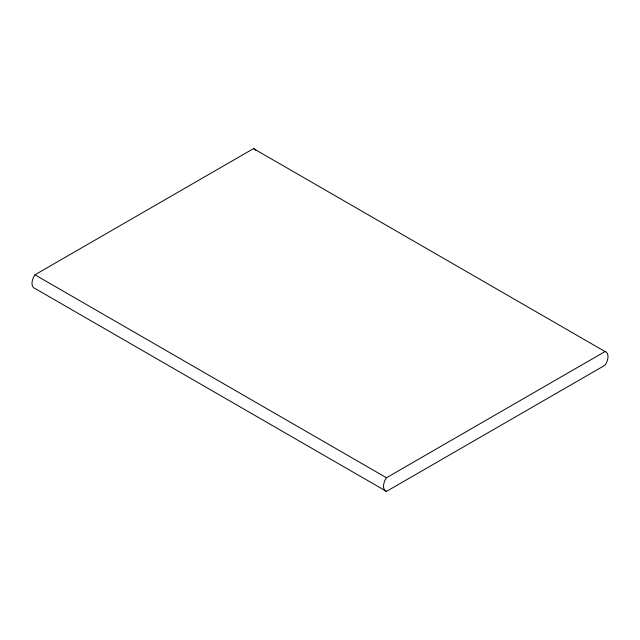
<?xml version="1.0" encoding="UTF-8"?>
<svg xmlns="http://www.w3.org/2000/svg" width="640" height="640" viewBox="0 0 640 640"><rect width="100%" height="100%" fill="white"/><g stroke="black" fill="none" stroke-linecap="round" stroke-linejoin="round"><path stroke-width="0.96" d="M34.952 274.808L253.536 148.608L605.048 351.552A10.44 6.032 -60 0 1 605.048 365.192L386.464 491.392L34.952 288.448A10.44 6.032 -60 0 1 34.952 274.808L386.464 477.752L605.048 351.552M253.536 148.608A10.44 6.032 -60 0 1 255.712 150.36M386.464 491.392A10.44 6.032 -60 0 1 386.464 477.752"/></g></svg>
